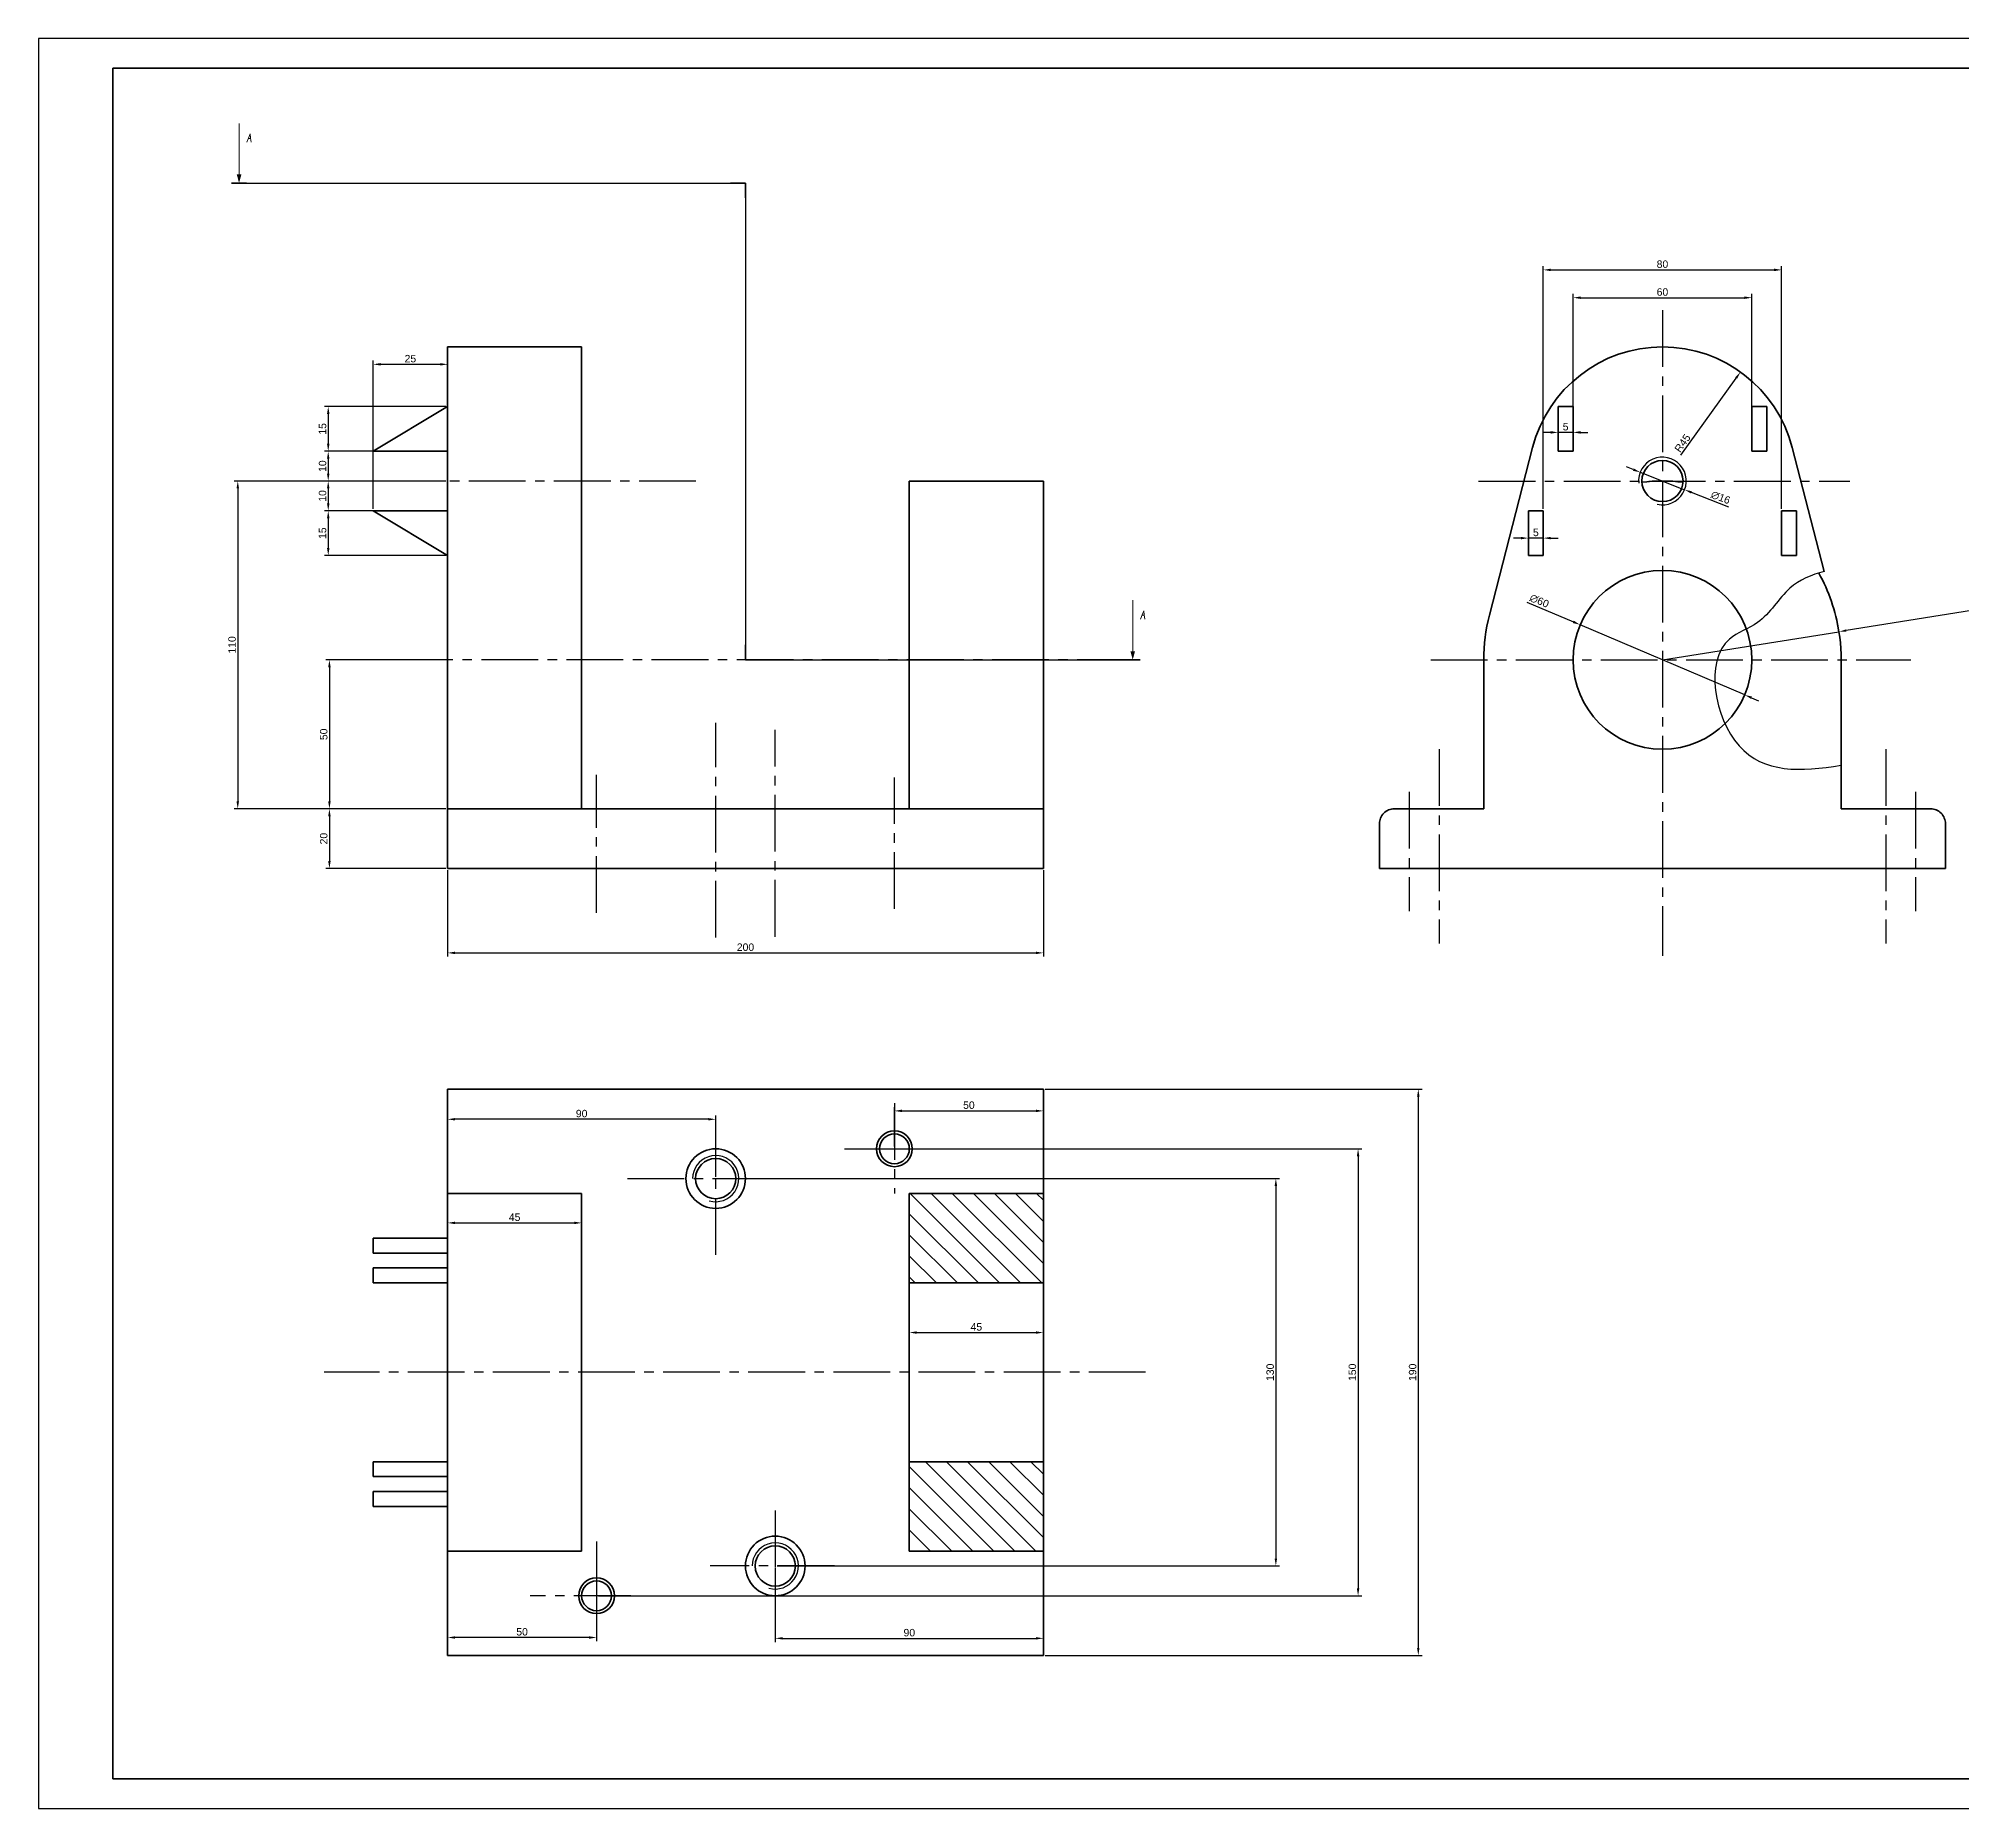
# Model space of a CAD drawing. Header units: millimetres. Extents: x 404 to 2877, y -584 to 1147.
# Drawn here: x 1695 to 2340, y 553 to 1147 of the extents above; entities that cross this region are included whole.
import ezdxf

# ---------------------------------------------------------------- set-up
doc = ezdxf.new("R2010")
doc.units = ezdxf.units.MM
doc.linetypes.add('CENTER2', pattern=[28.575, 19.05, -3.175, 3.175, -3.175])
doc.layers.add('EB0', color=7, linetype='Continuous', lineweight=35)
doc.layers.add('粗实线', color=50, linetype='Continuous', lineweight=35)
for name, color, linetype in [('剖面线', 3, 'Continuous'), ('标注层', 3, 'Continuous'), ('点画线', 1, 'CENTER2'), ('细实线', 7, 'Continuous')]:
    doc.layers.add(name, color=color, linetype=linetype)
doc.styles.get("Standard").update_dxf_attribs({"font": 'arial.ttf'})
doc.dimstyles.new('ISO-25', dxfattribs={"dimtxt": 2.5, "dimasz": 2.5, "dimexe": 1.25, "dimexo": 0.625, "dimtad": 1, "dimtxsty": 'Standard', "dimcen": 2.5, "dimadec": 0, "dimazin": 0, "dimtfac": 1, "dimtmove": 0, "dimatfit": 3, "dimfxl": 1, "dimarcsym": 0})

# ---------------------------------------------------------------- blocks, each defined once
blk = doc.blocks.new('*D80')
at = {"layer": 'Defpoints', "color": 0, "transparency": 16777216}
for p in [(1831.91, 868.19), (2031.91, 868.19), (2031.91, 839.84)]:
    blk.add_point(p, dxfattribs=at)
at = {"layer": '标注层', "color": 0, "lineweight": -2, "transparency": 16777216}
for p, q in [((1831.91, 867.57), (1831.91, 838.59)), ((2031.91, 867.57), (2031.91, 838.59)), ((1834.41, 839.84), (2029.41, 839.84))]:
    blk.add_line(p, q, dxfattribs=at)
at = {"layer": '标注层', "color": 0, "transparency": 16777216}
for points in [[(1834.41, 840.26), (1834.41, 839.43), (1831.91, 839.84)], [(2029.41, 840.26), (2029.41, 839.43), (2031.91, 839.84)]]:
    blk.add_solid(points, dxfattribs=at)
at = {"layer": '标注层', "color": 0, "transparency": 16777216, "insert": (1931.91, 841.74), "char_height": 2.5, "attachment_point": 5}
blk.add_mtext('200', dxfattribs=at)
blk = doc.blocks.new('*D81')
at = {"layer": 'Defpoints', "color": 0, "transparency": 16777216}
for p in [(1831.91, 888.19), (1792.23, 868.19), (1831.91, 868.19)]:
    blk.add_point(p, dxfattribs=at)
at = {"layer": '标注层', "color": 0, "lineweight": -2, "transparency": 16777216}
for p, q in [((1831.28, 888.19), (1790.98, 888.19)), ((1792.23, 885.69), (1792.23, 870.69)), ((1831.28, 868.19), (1790.98, 868.19))]:
    blk.add_line(p, q, dxfattribs=at)
at = {"layer": '标注层', "color": 0, "transparency": 16777216}
for points in [[(1791.81, 885.69), (1792.65, 885.69), (1792.23, 888.19)], [(1791.81, 870.69), (1792.65, 870.69), (1792.23, 868.19)]]:
    blk.add_solid(points, dxfattribs=at)
at = {"layer": '标注层', "color": 0, "transparency": 16777216, "insert": (1790.33, 878.19), "char_height": 2.5, "attachment_point": 5, "rotation": 90}
blk.add_mtext('20', dxfattribs=at)
blk = doc.blocks.new('*D82')
at = {"layer": 'Defpoints', "color": 0, "transparency": 16777216}
for p in [(1831.91, 938.19), (1792.23, 888.19), (1831.91, 888.19)]:
    blk.add_point(p, dxfattribs=at)
at = {"layer": '标注层', "color": 0, "lineweight": -2, "transparency": 16777216}
for p, q in [((1831.28, 938.19), (1790.98, 938.19)), ((1792.23, 935.69), (1792.23, 890.69)), ((1831.28, 888.19), (1790.98, 888.19))]:
    blk.add_line(p, q, dxfattribs=at)
at = {"layer": '标注层', "color": 0, "transparency": 16777216}
for points in [[(1791.81, 935.69), (1792.65, 935.69), (1792.23, 938.19)], [(1791.81, 890.69), (1792.65, 890.69), (1792.23, 888.19)]]:
    blk.add_solid(points, dxfattribs=at)
at = {"layer": '标注层', "color": 0, "transparency": 16777216, "insert": (1790.33, 913.19), "char_height": 2.5, "attachment_point": 5, "rotation": 90}
blk.add_mtext('50', dxfattribs=at)
blk = doc.blocks.new('*D83')
at = {"layer": 'Defpoints', "color": 0, "transparency": 16777216}
for p in [(1831.91, 998.19), (1761.46, 888.19), (1831.91, 888.19)]:
    blk.add_point(p, dxfattribs=at)
at = {"layer": '标注层', "color": 0, "lineweight": -2, "transparency": 16777216}
for p, q in [((1831.28, 998.19), (1760.21, 998.19)), ((1761.46, 995.69), (1761.46, 890.69)), ((1831.28, 888.19), (1760.21, 888.19))]:
    blk.add_line(p, q, dxfattribs=at)
at = {"layer": '标注层', "color": 0, "transparency": 16777216}
for points in [[(1761.05, 995.69), (1761.88, 995.69), (1761.46, 998.19)], [(1761.05, 890.69), (1761.88, 890.69), (1761.46, 888.19)]]:
    blk.add_solid(points, dxfattribs=at)
at = {"layer": '标注层', "color": 0, "transparency": 16777216, "insert": (1759.56, 943.19), "char_height": 2.5, "attachment_point": 5, "rotation": 90}
blk.add_mtext('110', dxfattribs=at)
blk = doc.blocks.new('*D84')
at = {"layer": 'Defpoints', "color": 0, "transparency": 16777216}
for p in [(1831.91, 998.19), (1791.83, 988.19), (1831.91, 988.19)]:
    blk.add_point(p, dxfattribs=at)
at = {"layer": '标注层', "color": 0, "lineweight": -2, "transparency": 16777216}
for p, q in [((1831.28, 998.19), (1790.58, 998.19)), ((1791.83, 995.69), (1791.83, 990.69)), ((1831.28, 988.19), (1790.58, 988.19))]:
    blk.add_line(p, q, dxfattribs=at)
at = {"layer": '标注层', "color": 0, "transparency": 16777216}
for points in [[(1791.42, 995.69), (1792.25, 995.69), (1791.83, 998.19)], [(1791.42, 990.69), (1792.25, 990.69), (1791.83, 988.19)]]:
    blk.add_solid(points, dxfattribs=at)
at = {"layer": '标注层', "color": 0, "transparency": 16777216, "insert": (1789.93, 993.19), "char_height": 2.5, "attachment_point": 5, "rotation": 90}
blk.add_mtext('10', dxfattribs=at)
blk = doc.blocks.new('*D85')
at = {"layer": 'Defpoints', "color": 0, "transparency": 16777216}
for p in [(1831.91, 988.19), (1791.83, 973.19), (1831.91, 973.19)]:
    blk.add_point(p, dxfattribs=at)
at = {"layer": '标注层', "color": 0, "lineweight": -2, "transparency": 16777216}
for p, q in [((1831.28, 988.19), (1790.58, 988.19)), ((1791.83, 985.69), (1791.83, 975.69)), ((1831.28, 973.19), (1790.58, 973.19))]:
    blk.add_line(p, q, dxfattribs=at)
at = {"layer": '标注层', "color": 0, "transparency": 16777216}
for points in [[(1791.42, 985.69), (1792.25, 985.69), (1791.83, 988.19)], [(1791.42, 975.69), (1792.25, 975.69), (1791.83, 973.19)]]:
    blk.add_solid(points, dxfattribs=at)
at = {"layer": '标注层', "color": 0, "transparency": 16777216, "insert": (1789.93, 980.69), "char_height": 2.5, "attachment_point": 5, "rotation": 90}
blk.add_mtext('15', dxfattribs=at)
blk = doc.blocks.new('*D86')
at = {"layer": 'Defpoints', "color": 0, "transparency": 16777216}
for p in [(1831.91, 1008.19), (1791.83, 998.19), (1831.91, 998.19)]:
    blk.add_point(p, dxfattribs=at)
at = {"layer": '标注层', "color": 0, "lineweight": -2, "transparency": 16777216}
for p, q in [((1831.28, 1008.19), (1790.58, 1008.19)), ((1791.83, 1005.69), (1791.83, 1000.69)), ((1831.28, 998.19), (1790.58, 998.19))]:
    blk.add_line(p, q, dxfattribs=at)
at = {"layer": '标注层', "color": 0, "transparency": 16777216}
for points in [[(1791.42, 1005.69), (1792.25, 1005.69), (1791.83, 1008.19)], [(1791.42, 1000.69), (1792.25, 1000.69), (1791.83, 998.19)]]:
    blk.add_solid(points, dxfattribs=at)
at = {"layer": '标注层', "color": 0, "transparency": 16777216, "insert": (1789.93, 1003.19), "char_height": 2.5, "attachment_point": 5, "rotation": 90}
blk.add_mtext('10', dxfattribs=at)
blk = doc.blocks.new('*D87')
at = {"layer": 'Defpoints', "color": 0, "transparency": 16777216}
for p in [(1831.91, 1023.19), (1791.83, 1008.19), (1831.91, 1008.19)]:
    blk.add_point(p, dxfattribs=at)
at = {"layer": '标注层', "color": 0, "lineweight": -2, "transparency": 16777216}
for p, q in [((1831.28, 1023.19), (1790.58, 1023.19)), ((1791.83, 1020.69), (1791.83, 1010.69)), ((1831.28, 1008.19), (1790.58, 1008.19))]:
    blk.add_line(p, q, dxfattribs=at)
at = {"layer": '标注层', "color": 0, "transparency": 16777216}
for points in [[(1791.42, 1020.69), (1792.25, 1020.69), (1791.83, 1023.19)], [(1791.42, 1010.69), (1792.25, 1010.69), (1791.83, 1008.19)]]:
    blk.add_solid(points, dxfattribs=at)
at = {"layer": '标注层', "color": 0, "transparency": 16777216, "insert": (1789.93, 1015.69), "char_height": 2.5, "attachment_point": 5, "rotation": 90}
blk.add_mtext('15', dxfattribs=at)
blk = doc.blocks.new('*D88')
at = {"layer": 'Defpoints', "color": 0, "transparency": 16777216}
for p in [(1806.91, 1037.35), (1806.91, 988.19), (1831.91, 988.19)]:
    blk.add_point(p, dxfattribs=at)
at = {"layer": '标注层', "color": 0, "lineweight": -2, "transparency": 16777216}
for p, q in [((1806.91, 988.82), (1806.91, 1038.6)), ((1829.41, 1037.35), (1809.41, 1037.35)), ((1831.91, 988.82), (1831.91, 1038.6))]:
    blk.add_line(p, q, dxfattribs=at)
at = {"layer": '标注层', "color": 0, "transparency": 16777216}
for points in [[(1809.41, 1037.77), (1809.41, 1036.94), (1806.91, 1037.35)], [(1829.41, 1037.77), (1829.41, 1036.94), (1831.91, 1037.35)]]:
    blk.add_solid(points, dxfattribs=at)
at = {"layer": '标注层', "color": 0, "transparency": 16777216, "insert": (1819.41, 1039.25), "char_height": 2.5, "attachment_point": 5}
blk.add_mtext('25', dxfattribs=at)
blk = doc.blocks.new('*D89')
at = {"layer": 'Defpoints', "color": 0, "transparency": 16777216}
for p in [(2269.74, 1059.71), (2209.74, 1008.19), (2269.74, 1008.19)]:
    blk.add_point(p, dxfattribs=at)
at = {"layer": '标注层', "color": 0, "lineweight": -2, "transparency": 16777216}
for p, q in [((2209.74, 1008.82), (2209.74, 1060.96)), ((2212.24, 1059.71), (2267.24, 1059.71)), ((2269.74, 1008.82), (2269.74, 1060.96))]:
    blk.add_line(p, q, dxfattribs=at)
at = {"layer": '标注层', "color": 0, "transparency": 16777216}
for points in [[(2212.24, 1060.13), (2212.24, 1059.3), (2209.74, 1059.71)], [(2267.24, 1060.13), (2267.24, 1059.3), (2269.74, 1059.71)]]:
    blk.add_solid(points, dxfattribs=at)
at = {"layer": '标注层', "color": 0, "transparency": 16777216, "insert": (2239.74, 1061.61), "char_height": 2.5, "attachment_point": 5}
blk.add_mtext('60', dxfattribs=at)
blk = doc.blocks.new('*D90')
at = {"layer": 'Defpoints', "color": 0, "transparency": 16777216}
for p in [(2279.74, 1069.05), (2199.74, 988.19), (2279.74, 988.19)]:
    blk.add_point(p, dxfattribs=at)
at = {"layer": '标注层', "color": 0, "lineweight": -2, "transparency": 16777216}
for p, q in [((2199.74, 988.82), (2199.74, 1070.3)), ((2202.24, 1069.05), (2277.24, 1069.05)), ((2279.74, 988.82), (2279.74, 1070.3))]:
    blk.add_line(p, q, dxfattribs=at)
at = {"layer": '标注层', "color": 0, "transparency": 16777216}
for points in [[(2202.24, 1069.47), (2202.24, 1068.63), (2199.74, 1069.05)], [(2277.24, 1069.47), (2277.24, 1068.63), (2279.74, 1069.05)]]:
    blk.add_solid(points, dxfattribs=at)
at = {"layer": '标注层', "color": 0, "transparency": 16777216, "insert": (2239.74, 1070.95), "char_height": 2.5, "attachment_point": 5}
blk.add_mtext('80', dxfattribs=at)
blk = doc.blocks.new('*D91')
at = {"layer": 'Defpoints', "color": 0, "transparency": 16777216}
for p in [(2204.74, 1014.51), (2204.74, 1008.19), (2209.74, 1008.19)]:
    blk.add_point(p, dxfattribs=at)
at = {"layer": '标注层', "color": 0, "lineweight": -2, "transparency": 16777216}
for p, q in [((2202.24, 1014.51), (2199.74, 1014.51)), ((2204.74, 1008.82), (2204.74, 1015.76)), ((2209.74, 1014.51), (2204.74, 1014.51)), ((2209.74, 1008.82), (2209.74, 1015.76)), ((2212.24, 1014.51), (2214.74, 1014.51))]:
    blk.add_line(p, q, dxfattribs=at)
at = {"layer": '标注层', "color": 0, "transparency": 16777216}
for points in [[(2202.24, 1014.93), (2202.24, 1014.09), (2204.74, 1014.51)], [(2212.24, 1014.93), (2212.24, 1014.09), (2209.74, 1014.51)]]:
    blk.add_solid(points, dxfattribs=at)
at = {"layer": '标注层', "color": 0, "transparency": 16777216, "insert": (2207.24, 1016.41), "char_height": 2.5, "attachment_point": 5}
blk.add_mtext('5', dxfattribs=at)
blk = doc.blocks.new('*D92')
at = {"layer": 'Defpoints', "color": 0, "transparency": 16777216}
for p in [(2194.74, 979.03), (2194.74, 973.19), (2199.74, 973.19)]:
    blk.add_point(p, dxfattribs=at)
at = {"layer": '标注层', "color": 0, "lineweight": -2, "transparency": 16777216}
for p, q in [((2192.24, 979.03), (2189.74, 979.03)), ((2194.74, 973.82), (2194.74, 980.28)), ((2199.74, 979.03), (2194.74, 979.03)), ((2199.74, 973.82), (2199.74, 980.28)), ((2202.24, 979.03), (2204.74, 979.03))]:
    blk.add_line(p, q, dxfattribs=at)
at = {"layer": '标注层', "color": 0, "transparency": 16777216}
for points in [[(2192.24, 979.45), (2192.24, 978.62), (2194.74, 979.03)], [(2202.24, 979.45), (2202.24, 978.62), (2199.74, 979.03)]]:
    blk.add_solid(points, dxfattribs=at)
at = {"layer": '标注层', "color": 0, "transparency": 16777216, "insert": (2197.24, 980.93), "char_height": 2.5, "attachment_point": 5}
blk.add_mtext('5', dxfattribs=at)
blk = doc.blocks.new('*D93')
at = {"layer": 'Defpoints', "color": 0, "transparency": 16777216}
for p in [(2265.92, 1034.79), (2239.74, 998.19)]:
    blk.add_point(p, dxfattribs=at)
at = {"layer": '标注层', "color": 0, "lineweight": -2, "transparency": 16777216}
blk.add_line((2245.92, 1006.84), (2264.46, 1032.76), dxfattribs=at)
at = {"layer": '标注层', "color": 0, "transparency": 16777216}
blk.add_solid([(2264.12, 1033), (2264.8, 1032.52), (2265.92, 1034.79)], dxfattribs=at)
at = {"layer": '标注层', "color": 0, "transparency": 16777216, "insert": (2246.48, 1010.89), "char_height": 2.5, "attachment_point": 5, "rotation": 54.42421}
blk.add_mtext('R45', dxfattribs=at)
blk = doc.blocks.new('*D94')
at = {"layer": 'Defpoints', "color": 0, "transparency": 16777216}
for p in [(2298.99, 947.63), (2239.74, 938.19)]:
    blk.add_point(p, dxfattribs=at)
at = {"layer": '标注层', "color": 0, "lineweight": -2, "transparency": 16777216}
for p, q in [((2355.78, 956.67), (2301.46, 948.02)), ((2239.74, 938.19), (2298.99, 947.63))]:
    blk.add_line(p, q, dxfattribs=at)
at = {"layer": '标注层', "color": 0, "transparency": 16777216}
blk.add_solid([(2301.39, 948.43), (2301.52, 947.61), (2298.99, 947.63)], dxfattribs=at)
at = {"layer": '标注层', "color": 0, "transparency": 16777216, "insert": (2351.92, 957.98), "char_height": 2.5, "attachment_point": 5, "rotation": 9.04724}
blk.add_mtext('R60', dxfattribs=at)
blk = doc.blocks.new('*D95')
at = {"layer": 'Defpoints', "color": 0, "transparency": 16777216}
for p in [(2212.13, 949.94), (2267.34, 926.44)]:
    blk.add_point(p, dxfattribs=at)
at = {"layer": '标注层', "color": 0, "lineweight": -2, "transparency": 16777216}
for p, q in [((2194.17, 957.59), (2209.83, 950.92)), ((2267.34, 926.44), (2212.13, 949.94)), ((2269.64, 925.46), (2271.94, 924.48))]:
    blk.add_line(p, q, dxfattribs=at)
at = {"layer": '标注层', "color": 0, "transparency": 16777216}
for points in [[(2210, 951.3), (2209.67, 950.54), (2212.13, 949.94)], [(2269.8, 925.85), (2269.48, 925.08), (2267.34, 926.44)]]:
    blk.add_solid(points, dxfattribs=at)
at = {"layer": '标注层', "color": 0, "transparency": 16777216, "insert": (2198.41, 957.93), "char_height": 2.5, "attachment_point": 5, "rotation": 336.94139}
blk.add_mtext('∅60', dxfattribs=at)
blk = doc.blocks.new('*D97')
at = {"layer": 'Defpoints', "color": 0, "transparency": 16777216}
for p in [(1921.91, 764.1), (1941.91, 634.1), (2109.96, 634.1)]:
    blk.add_point(p, dxfattribs=at)
at = {"layer": '标注层', "color": 0, "lineweight": -2, "transparency": 16777216}
for p, q in [((1922.53, 764.1), (2111.21, 764.1)), ((2109.96, 761.6), (2109.96, 636.6)), ((1942.53, 634.1), (2111.21, 634.1))]:
    blk.add_line(p, q, dxfattribs=at)
at = {"layer": '标注层', "color": 0, "transparency": 16777216}
for points in [[(2109.54, 761.6), (2110.37, 761.6), (2109.96, 764.1)], [(2109.54, 636.6), (2110.37, 636.6), (2109.96, 634.1)]]:
    blk.add_solid(points, dxfattribs=at)
at = {"layer": '标注层', "color": 0, "transparency": 16777216, "insert": (2108.06, 699.1), "char_height": 2.5, "attachment_point": 5, "rotation": 90}
blk.add_mtext('130', dxfattribs=at)
blk = doc.blocks.new('*D98')
at = {"layer": 'Defpoints', "color": 0, "transparency": 16777216}
for p in [(1981.91, 774.1), (1881.91, 624.1), (2137.56, 624.1)]:
    blk.add_point(p, dxfattribs=at)
at = {"layer": '标注层', "color": 0, "lineweight": -2, "transparency": 16777216}
for p, q in [((1982.53, 774.1), (2138.81, 774.1)), ((2137.56, 771.6), (2137.56, 626.6)), ((1882.53, 624.1), (2138.81, 624.1))]:
    blk.add_line(p, q, dxfattribs=at)
at = {"layer": '标注层', "color": 0, "transparency": 16777216}
for points in [[(2137.15, 771.6), (2137.98, 771.6), (2137.56, 774.1)], [(2137.15, 626.6), (2137.98, 626.6), (2137.56, 624.1)]]:
    blk.add_solid(points, dxfattribs=at)
at = {"layer": '标注层', "color": 0, "transparency": 16777216, "insert": (2135.66, 699.1), "char_height": 2.5, "attachment_point": 5, "rotation": 90}
blk.add_mtext('150', dxfattribs=at)
blk = doc.blocks.new('*D99')
at = {"layer": 'Defpoints', "color": 0, "transparency": 16777216}
for p in [(1831.91, 784.01), (1831.91, 764.1), (1921.91, 764.1)]:
    blk.add_point(p, dxfattribs=at)
at = {"layer": '标注层', "color": 0, "lineweight": -2, "transparency": 16777216}
for p, q in [((1831.91, 764.73), (1831.91, 785.26)), ((1919.41, 784.01), (1834.41, 784.01)), ((1921.91, 764.73), (1921.91, 785.26))]:
    blk.add_line(p, q, dxfattribs=at)
at = {"layer": '标注层', "color": 0, "transparency": 16777216}
for points in [[(1834.41, 784.42), (1834.41, 783.59), (1831.91, 784.01)], [(1919.41, 784.42), (1919.41, 783.59), (1921.91, 784.01)]]:
    blk.add_solid(points, dxfattribs=at)
at = {"layer": '标注层', "color": 0, "transparency": 16777216, "insert": (1876.91, 785.91), "char_height": 2.5, "attachment_point": 5}
blk.add_mtext('90', dxfattribs=at)
blk = doc.blocks.new('*D100')
at = {"layer": 'Defpoints', "color": 0, "transparency": 16777216}
for p in [(2031.91, 786.82), (1981.91, 774.28), (2031.91, 774.28)]:
    blk.add_point(p, dxfattribs=at)
at = {"layer": '标注层', "color": 0, "lineweight": -2, "transparency": 16777216}
for p, q in [((1981.91, 774.9), (1981.91, 788.07)), ((2031.91, 774.9), (2031.91, 788.07)), ((1984.41, 786.82), (2029.41, 786.82))]:
    blk.add_line(p, q, dxfattribs=at)
at = {"layer": '标注层', "color": 0, "transparency": 16777216}
for points in [[(1984.41, 787.24), (1984.41, 786.41), (1981.91, 786.82)], [(2029.41, 787.24), (2029.41, 786.41), (2031.91, 786.82)]]:
    blk.add_solid(points, dxfattribs=at)
at = {"layer": '标注层', "color": 0, "transparency": 16777216, "insert": (2006.91, 788.73), "char_height": 2.5, "attachment_point": 5}
blk.add_mtext('50', dxfattribs=at)
blk = doc.blocks.new('*D101')
at = {"layer": 'Defpoints', "color": 0, "transparency": 16777216}
for p in [(1831.91, 624.1), (1881.91, 624.1), (1831.91, 610.1)]:
    blk.add_point(p, dxfattribs=at)
at = {"layer": '标注层', "color": 0, "lineweight": -2, "transparency": 16777216}
for p, q in [((1831.91, 623.48), (1831.91, 608.85)), ((1881.91, 623.48), (1881.91, 608.85)), ((1879.41, 610.1), (1834.41, 610.1))]:
    blk.add_line(p, q, dxfattribs=at)
at = {"layer": '标注层', "color": 0, "transparency": 16777216}
for points in [[(1834.41, 610.51), (1834.41, 609.68), (1831.91, 610.1)], [(1879.41, 610.51), (1879.41, 609.68), (1881.91, 610.1)]]:
    blk.add_solid(points, dxfattribs=at)
at = {"layer": '标注层', "color": 0, "transparency": 16777216, "insert": (1856.91, 612), "char_height": 2.5, "attachment_point": 5}
blk.add_mtext('50', dxfattribs=at)
blk = doc.blocks.new('*D102')
at = {"layer": 'Defpoints', "color": 0, "transparency": 16777216}
for p in [(1941.91, 634.1), (2031.91, 634.1), (2031.91, 609.81)]:
    blk.add_point(p, dxfattribs=at)
at = {"layer": '标注层', "color": 0, "lineweight": -2, "transparency": 16777216}
for p, q in [((1941.91, 633.48), (1941.91, 608.56)), ((2031.91, 633.48), (2031.91, 608.56)), ((1944.41, 609.81), (2029.41, 609.81))]:
    blk.add_line(p, q, dxfattribs=at)
at = {"layer": '标注层', "color": 0, "transparency": 16777216}
for points in [[(1944.41, 610.23), (1944.41, 609.4), (1941.91, 609.81)], [(2029.41, 610.23), (2029.41, 609.4), (2031.91, 609.81)]]:
    blk.add_solid(points, dxfattribs=at)
at = {"layer": '标注层', "color": 0, "transparency": 16777216, "insert": (1986.91, 611.71), "char_height": 2.5, "attachment_point": 5}
blk.add_mtext('90', dxfattribs=at)
blk = doc.blocks.new('*D103')
at = {"layer": 'Defpoints', "color": 0, "transparency": 16777216}
for p in [(2031.91, 794.1), (2031.91, 604.1), (2157.78, 604.1)]:
    blk.add_point(p, dxfattribs=at)
at = {"layer": '标注层', "color": 0, "lineweight": -2, "transparency": 16777216}
for p, q in [((2032.53, 794.1), (2159.03, 794.1)), ((2157.78, 791.6), (2157.78, 606.6)), ((2032.53, 604.1), (2159.03, 604.1))]:
    blk.add_line(p, q, dxfattribs=at)
at = {"layer": '标注层', "color": 0, "transparency": 16777216}
for points in [[(2157.36, 791.6), (2158.19, 791.6), (2157.78, 794.1)], [(2157.36, 606.6), (2158.19, 606.6), (2157.78, 604.1)]]:
    blk.add_solid(points, dxfattribs=at)
at = {"layer": '标注层', "color": 0, "transparency": 16777216, "insert": (2155.87, 699.1), "char_height": 2.5, "attachment_point": 5, "rotation": 90}
blk.add_mtext('190', dxfattribs=at)
blk = doc.blocks.new('*D104')
at = {"layer": 'Defpoints', "color": 0, "transparency": 16777216}
for p in [(2232.29, 1001.11), (2247.18, 995.27)]:
    blk.add_point(p, dxfattribs=at)
at = {"layer": '标注层', "color": 0, "lineweight": -2, "transparency": 16777216}
for p, q in [((2229.96, 1002.03), (2227.63, 1002.94)), ((2232.29, 1001.11), (2247.18, 995.27)), ((2262.06, 989.43), (2249.51, 994.36))]:
    blk.add_line(p, q, dxfattribs=at)
at = {"layer": '标注层', "color": 0, "transparency": 16777216}
for points in [[(2230.11, 1002.42), (2229.81, 1001.64), (2232.29, 1001.11)], [(2249.66, 994.75), (2249.36, 993.97), (2247.18, 995.27)]]:
    blk.add_solid(points, dxfattribs=at)
at = {"layer": '标注层', "color": 0, "transparency": 16777216, "insert": (2259.27, 992.65), "char_height": 2.5, "attachment_point": 5, "rotation": 338.57788}
blk.add_mtext('∅16', dxfattribs=at)
blk = doc.blocks.new('*D119')
at = {"layer": 'Defpoints', "color": 0, "transparency": 16777216}
for p in [(1831.91, 759.1), (1876.91, 759.1), (1876.91, 749.23)]:
    blk.add_point(p, dxfattribs=at)
at = {"layer": '标注层', "color": 0, "lineweight": -2, "transparency": 16777216}
for p, q in [((1831.91, 758.48), (1831.91, 747.98)), ((1876.91, 758.48), (1876.91, 747.98)), ((1834.41, 749.23), (1874.41, 749.23))]:
    blk.add_line(p, q, dxfattribs=at)
at = {"layer": '标注层', "color": 0, "transparency": 16777216}
for points in [[(1834.41, 749.65), (1834.41, 748.82), (1831.91, 749.23)], [(1874.41, 749.65), (1874.41, 748.82), (1876.91, 749.23)]]:
    blk.add_solid(points, dxfattribs=at)
at = {"layer": '标注层', "color": 0, "transparency": 16777216, "insert": (1854.41, 751.13), "char_height": 2.5, "attachment_point": 5}
blk.add_mtext('45', dxfattribs=at)
blk = doc.blocks.new('*D120')
at = {"layer": 'Defpoints', "color": 0, "transparency": 16777216}
for p in [(1986.91, 729.1), (2031.91, 729.1), (2031.91, 712.44)]:
    blk.add_point(p, dxfattribs=at)
at = {"layer": '标注层', "color": 0, "lineweight": -2, "transparency": 16777216}
for p, q in [((1986.91, 728.48), (1986.91, 711.19)), ((2031.91, 728.48), (2031.91, 711.19)), ((1989.41, 712.44), (2029.41, 712.44))]:
    blk.add_line(p, q, dxfattribs=at)
at = {"layer": '标注层', "color": 0, "transparency": 16777216}
for points in [[(1989.41, 712.85), (1989.41, 712.02), (1986.91, 712.44)], [(2029.41, 712.85), (2029.41, 712.02), (2031.91, 712.44)]]:
    blk.add_solid(points, dxfattribs=at)
at = {"layer": '标注层', "color": 0, "transparency": 16777216, "insert": (2009.41, 714.33), "char_height": 2.5, "attachment_point": 5}
blk.add_mtext('45', dxfattribs=at)

msp = doc.modelspace()

# ---------------------------------------------------------------- hatches: boundary and pattern name
at = {"layer": '剖面线'}
h = msp.add_hatch(dxfattribs=at)
h.set_pattern_fill('_USER', color=256, scale=5, angle=135, pattern_type=0)
h.set_pattern_definition([(135, (-151.2027, 33.7115), (-3.535534, -3.535534), [])])
h.paths.add_polyline_path([(2031.906, 729.101), (2031.906, 759.101), (1986.906, 759.101), (1986.906, 729.101)])
h.paths.add_polyline_path([(2031.906, 639.101), (2031.906, 669.101), (1986.906, 669.101), (1986.906, 639.101)])

# ---------------------------------------------------------------- linework, layer by layer
at = {"color": 7, "lineweight": 13, "ltscale": 0.427556}
for p, q in [((1761.906, 1101.09), (1761.906, 1118.192)), ((2061.906, 941.09), (2061.906, 958.192))]:
    msp.add_line(p, q, dxfattribs=at)
msp.add_lwpolyline([(1694.555, 552.705), (2535.555, 552.705), (2535.555, 1146.705), (1694.555, 1146.705)], close=True)
at = {"color": 7, "lineweight": 13}
for points in [[(1764.531, 1111.875), (1765.056, 1113.275), (1765.581, 1114.675), (1765.791, 1113.275), (1766.001, 1111.875)], [(1765.021, 1113.17), (1765.791, 1113.17)], [(2064.531, 951.875), (2065.056, 953.275), (2065.581, 954.675), (2065.791, 953.275), (2066.001, 951.875)], [(2065.021, 953.17), (2065.791, 953.17)]]:
    msp.add_lwpolyline(points, dxfattribs=at)
for points in [[(1761.129, 1101.09), (1761.906, 1098.192), (1762.682, 1101.09)], [(2061.129, 941.09), (2061.906, 938.192), (2062.682, 941.09)]]:
    msp.add_solid(points, dxfattribs=at)
at = {"layer": 'EB0'}
for p, q in [((1719.555, 562.705), (1719.555, 1136.705)), ((1719.555, 1136.705), (2525.555, 1136.705)), ((2525.555, 562.705), (1719.555, 562.705))]:
    msp.add_line(p, q, dxfattribs=at)
at = {"layer": '点画线'}
for p, q in [((2239.735, 1055.508), (2239.735, 838.825)), ((1915.231, 998.192), (1795.958, 998.192)), ((2178.022, 998.192), (2302.648, 998.192)), ((2062.317, 938.192), (1803.866, 938.192)), ((2161.932, 938.192), (2323.126, 938.192)), ((1921.906, 844.973), (1921.906, 917.055)), ((1941.906, 845.27), (1941.906, 914.682)), ((2164.735, 908.192), (2164.735, 843.035)), ((2314.735, 908.192), (2314.735, 843.035)), ((1881.906, 853.279), (1881.906, 899.554)), ((1981.906, 854.588), (1981.906, 898.683)), ((2154.735, 893.871), (2154.735, 853.819)), ((2324.735, 893.871), (2324.735, 853.819)), ((1981.906, 789.459), (1981.906, 759.101)), ((1921.906, 738.485), (1921.906, 783.861)), ((1965.121, 774.101), (1999.61, 774.101)), ((1892.311, 764.101), (1944.486, 764.101)), ((2066.21, 699.101), (1790.457, 699.101)), ((1941.906, 652.709), (1941.906, 618.629)), ((1881.906, 642.337), (1881.906, 609.739)), ((1961.748, 634.101), (1920.056, 634.101)), ((1893.373, 624.101), (1859.649, 624.101))]:
    msp.add_line(p, q, dxfattribs=at)
at = {"layer": '粗实线', "ltscale": 0.125}
for p, q in [((1759.406, 1098.192), (1764.406, 1098.192)), ((1931.906, 1098.192), (1926.906, 1098.192)), ((1931.906, 1098.192), (1931.906, 1093.192)), ((2209.735, 1023.192), (2204.735, 1023.192)), ((2274.735, 1023.192), (2269.735, 1023.192)), ((2209.735, 1008.192), (2204.735, 1008.192)), ((2274.735, 1008.192), (2269.735, 1008.192)), ((2194.735, 988.192), (2199.735, 988.192)), ((2279.735, 988.192), (2284.735, 988.192)), ((2194.735, 973.192), (2199.735, 973.192)), ((2279.735, 973.192), (2284.735, 973.192)), ((1931.906, 938.192), (1931.906, 943.192)), ((1931.906, 938.192), (1936.906, 938.192)), ((2064.406, 938.192), (2059.406, 938.192)), ((1831.906, 888.192), (1831.906, 883.192)), ((2031.906, 888.192), (2031.906, 883.192)), ((1831.906, 794.101), (1831.906, 789.101)), ((2031.906, 794.101), (2031.906, 789.101)), ((1806.906, 744.101), (1806.906, 739.101)), ((1806.906, 729.101), (1806.906, 734.101)), ((1806.906, 664.101), (1806.906, 669.101)), ((1806.906, 659.101), (1806.906, 654.101)), ((1831.906, 609.101), (1831.906, 604.101)), ((2031.906, 609.101), (2031.906, 604.101))]:
    msp.add_line(p, q, dxfattribs=at)
at = {"layer": '粗实线'}
for p, q in [((1831.906, 1009.442), (1831.906, 1043.192)), ((1831.906, 1043.192), (1876.906, 1043.192)), ((1876.906, 1009.442), (1876.906, 1043.192)), ((1831.906, 1023.192), (1806.906, 1008.192)), ((1806.906, 1008.192), (1831.906, 1008.192)), ((1831.906, 1009.442), (1831.906, 953.192)), ((1876.906, 1009.442), (1876.906, 953.192)), ((2196.164, 1009.442), (2181.641, 953.192)), ((2283.306, 1009.442), (2294.051, 967.828)), ((1986.906, 998.192), (1986.906, 938.192)), ((2031.906, 998.192), (1986.906, 998.192)), ((2031.906, 998.192), (2031.906, 938.192)), ((1831.906, 988.192), (1806.906, 988.192)), ((1806.906, 988.192), (1831.906, 973.192)), ((2297.817, 953.243), (2297.83, 953.192)), ((1831.906, 938.192), (1831.906, 888.192)), ((1876.906, 938.192), (1876.906, 888.192)), ((1986.906, 938.192), (1986.906, 888.192)), ((2031.906, 938.192), (2031.906, 888.192)), ((2179.735, 938.192), (2179.735, 888.192)), ((2299.735, 938.192), (2299.735, 888.192)), ((2031.906, 888.192), (1831.906, 888.192)), ((2179.735, 888.192), (2149.735, 888.192)), ((2299.735, 888.192), (2329.735, 888.192)), ((2031.906, 868.192), (1831.906, 868.192)), ((2144.735, 868.192), (2239.735, 868.192)), ((2334.735, 868.192), (2239.735, 868.192)), ((2031.906, 794.101), (1831.906, 794.101)), ((1831.906, 759.101), (1831.906, 789.101)), ((2031.906, 759.101), (2031.906, 789.101)), ((1876.906, 759.101), (1831.906, 759.101)), ((2031.906, 759.101), (1986.906, 759.101)), ((1986.906, 759.101), (1986.906, 729.101)), ((2031.906, 759.101), (2031.906, 729.101)), ((1831.906, 744.101), (1806.906, 744.101)), ((1831.906, 655.53), (1831.906, 742.672)), ((1876.906, 655.53), (1876.906, 742.672)), ((1806.906, 739.101), (1831.906, 739.101)), ((1831.906, 734.101), (1806.906, 734.101)), ((1806.906, 729.101), (1831.906, 729.101)), ((2031.906, 729.101), (1986.906, 729.101)), ((1986.906, 729.101), (1986.906, 669.101)), ((2031.906, 729.101), (2031.906, 669.101)), ((1806.906, 669.101), (1831.906, 669.101)), ((1986.906, 669.101), (1986.906, 639.101)), ((2031.906, 669.101), (1986.906, 669.101)), ((2031.906, 669.101), (2031.906, 639.101)), ((1831.906, 664.101), (1806.906, 664.101)), ((1806.906, 659.101), (1831.906, 659.101)), ((1831.906, 654.101), (1806.906, 654.101)), ((1831.906, 639.101), (1831.906, 609.101)), ((1876.906, 639.101), (1831.906, 639.101)), ((2031.906, 639.101), (1986.906, 639.101)), ((2031.906, 639.101), (2031.906, 609.101)), ((2031.906, 604.101), (1831.906, 604.101))]:
    msp.add_line(p, q, dxfattribs=at)
at = {"layer": '粗实线', "ltscale": 0.375}
for p, q in [((2204.735, 1023.192), (2204.735, 1008.192)), ((2209.735, 1008.192), (2209.735, 1023.192)), ((2269.735, 1008.192), (2269.735, 1023.192)), ((2274.735, 1023.192), (2274.735, 1008.192)), ((2194.735, 988.192), (2194.735, 973.192)), ((2199.735, 973.192), (2199.735, 988.192)), ((2279.735, 973.192), (2279.735, 988.192)), ((2284.735, 988.192), (2284.735, 973.192)), ((1831.906, 938.192), (1831.906, 953.192)), ((1876.906, 938.192), (1876.906, 953.192)), ((1831.906, 883.192), (1831.906, 868.192)), ((2031.906, 883.192), (2031.906, 868.192)), ((2144.735, 883.192), (2144.735, 868.192)), ((2334.735, 883.192), (2334.735, 868.192))]:
    msp.add_line(p, q, dxfattribs=at)
at = {"layer": '粗实线', "ltscale": 0.047631}
for p, q in [((1831.906, 757.195), (1831.906, 759.101)), ((1876.906, 757.195), (1876.906, 759.101)), ((1831.906, 639.101), (1831.906, 641.006)), ((1876.906, 639.101), (1876.906, 641.006))]:
    msp.add_line(p, q, dxfattribs=at)
at = {"layer": '粗实线', "ltscale": 0.363092}
for p, q in [((1831.906, 742.672), (1831.906, 757.195)), ((1876.906, 742.672), (1876.906, 757.195)), ((1831.906, 655.53), (1831.906, 641.006)), ((1876.906, 655.53), (1876.906, 641.006))]:
    msp.add_line(p, q, dxfattribs=at)
at = {"layer": '粗实线'}
for centre, radius in [((2239.735, 998.192), 6.918), ((2239.735, 938.192), 30), ((1981.906, 774.101), 6), ((1981.906, 774.101), 5), ((1921.906, 764.101), 10), ((1921.906, 764.101), 6.75), ((1941.906, 634.101), 10), ((1941.906, 634.101), 6.75), ((1881.906, 624.101), 6), ((1881.906, 624.101), 5)]:
    msp.add_circle(centre, radius, dxfattribs=at)
for centre, radius, start, end in [((2239.735, 998.192), 45, 14.477511, 165.52249), ((2239.735, 938.192), 60, 83.390702, 96.609495), ((2239.735, 938.192), 60, 9.047242, 29.036632), ((2239.735, 938.192), 60, 165.52249, 180.000005), ((2239.735, 938.192), 60, 14.477455, 14.59703), ((2239.735, 938.192), 60, 0, 14.477511), ((2149.735, 883.192), 5, 90.000003, 180.000005), ((2329.735, 883.192), 5, 0, 90.000003)]:
    msp.add_arc(centre, radius, start, end, dxfattribs=at)
at = {"layer": '细实线', "lineweight": -3}
for p, q in [((1764.406, 1098.192), (1926.906, 1098.192)), ((1931.906, 1093.192), (1931.906, 943.192)), ((1936.906, 938.192), (2059.406, 938.192))]:
    msp.add_line(p, q, dxfattribs=at)
at = {"layer": '细实线'}
for centre, radius, start, end in [((2239.735, 998.192), 8, 257.364386, 185.382875), ((1921.906, 764.101), 7.75, 253.791088, 180), ((1941.906, 634.101), 7.75, 253.791088, 180)]:
    msp.add_arc(centre, radius, start, end, dxfattribs=at)
msp.add_open_spline([(2294.051, 967.828), (2289.692, 966.726), (2280.99, 963.035), (2274.109, 950.31), (2252.474, 943.51), (2260.93, 899.664), (2286.236, 900.527), (2299.735, 902.86)], degree=3, knots=[13.4555432, 13.4555432, 13.4555432, 13.4555432, 26.7360886, 42.5533198, 53.4659815, 89.4174885, 125.1839831, 125.1839831, 125.1839831, 125.1839831], dxfattribs=at)

# ---------------------------------------------------------------- dimensions: what is measured, and where the dimension line sits
at = {"layer": '标注层'}
for base, p1, p2, picture, middle in [((2279.735, 1069.051), (2199.735, 988.192), (2279.735, 988.192), '*D90', (2239.735, 1070.953)), ((2269.735, 1059.712), (2209.735, 1008.192), (2269.735, 1008.192), '*D89', (2239.735, 1061.614)), ((1806.906, 1037.353), (1831.906, 988.192), (1806.906, 988.192), '*D88', (1819.406, 1039.254)), ((2204.735, 1014.51), (2209.735, 1008.192), (2204.735, 1008.192), '*D91', (2207.235, 1016.406)), ((2194.735, 979.034), (2199.735, 973.192), (2194.735, 973.192), '*D92', (2197.235, 980.93)), ((2031.906, 839.842), (1831.906, 868.192), (2031.906, 868.192), '*D80', (1931.906, 841.743)), ((2031.906, 786.824), (1981.906, 774.28), (2031.906, 774.28), '*D100', (2006.906, 788.726)), ((1831.906, 784.008), (1921.906, 764.101), (1831.906, 764.101), '*D99', (1876.906, 785.909)), ((1876.906, 749.232), (1831.906, 759.101), (1876.906, 759.101), '*D119', (1854.406, 751.128)), ((2031.906, 712.437), (1986.906, 729.101), (2031.906, 729.101), '*D120', (2009.406, 714.333)), ((2031.906, 609.813), (1941.906, 634.101), (2031.906, 634.101), '*D102', (1986.906, 611.714)), ((1831.906, 610.096), (1881.906, 624.101), (1831.906, 624.101), '*D101', (1856.906, 611.998))]:
    dim = msp.add_linear_dim(base=base, p1=p1, p2=p2, dimstyle='ISO-25', dxfattribs=at)
    dim.commit()
    dim.dimension.update_dxf_attribs({"geometry": picture, "text_midpoint": middle})
for center, mpoint, picture, middle in [((2239.735, 998.192), (2265.915, 1034.793), '*D93', (2248.027, 1009.785)), ((2239.735, 938.192), (2298.989, 947.627), '*D94', (2352.221, 956.103))]:
    dim = msp.add_radius_dim(center=center, mpoint=mpoint, dimstyle='ISO-25', dxfattribs=at)
    dim.commit()
    dim.dimension.update_dxf_attribs({"geometry": picture, "text_midpoint": middle, "dimtype": 164})
for base, p1, p2, picture, middle in [((1791.835, 1008.192), (1831.906, 1023.192), (1831.906, 1008.192), '*D87', (1789.933, 1015.692)), ((1791.835, 998.192), (1831.906, 1008.192), (1831.906, 998.192), '*D86', (1789.933, 1003.192)), ((1761.462, 888.192), (1831.906, 998.192), (1831.906, 888.192), '*D83', (1759.561, 943.192)), ((1791.835, 988.192), (1831.906, 998.192), (1831.906, 988.192), '*D84', (1789.933, 993.192)), ((1791.835, 973.192), (1831.906, 988.192), (1831.906, 973.192), '*D85', (1789.933, 980.692)), ((1792.231, 888.192), (1831.906, 938.192), (1831.906, 888.192), '*D82', (1790.33, 913.192)), ((1792.231, 868.192), (1831.906, 888.192), (1831.906, 868.192), '*D81', (1790.33, 878.192)), ((2157.775, 604.101), (2031.906, 794.101), (2031.906, 604.101), '*D103', (2155.874, 699.101)), ((2137.565, 624.101), (1981.906, 774.101), (1881.906, 624.101), '*D98', (2135.663, 699.101)), ((2109.958, 634.101), (1921.906, 764.101), (1941.906, 634.101), '*D97', (2108.056, 699.101))]:
    dim = msp.add_linear_dim(base=base, p1=p1, p2=p2, angle=90, dimstyle='ISO-25', dxfattribs=at)
    dim.commit()
    dim.dimension.update_dxf_attribs({"geometry": picture, "text_midpoint": middle})
for p1, p2, picture, middle in [((2232.288, 1001.114), (2247.182, 995.27), '*D104', (2258.55, 990.81)), ((2267.338, 926.442), (2212.132, 949.942), '*D95', (2197.639, 956.112))]:
    dim = msp.add_diameter_dim_2p(p1=p1, p2=p2, dimstyle='ISO-25', dxfattribs=at)
    dim.commit()
    dim.dimension.update_dxf_attribs({"geometry": picture, "text_midpoint": middle, "dimtype": 163})

doc.saveas('drawing.dxf')
